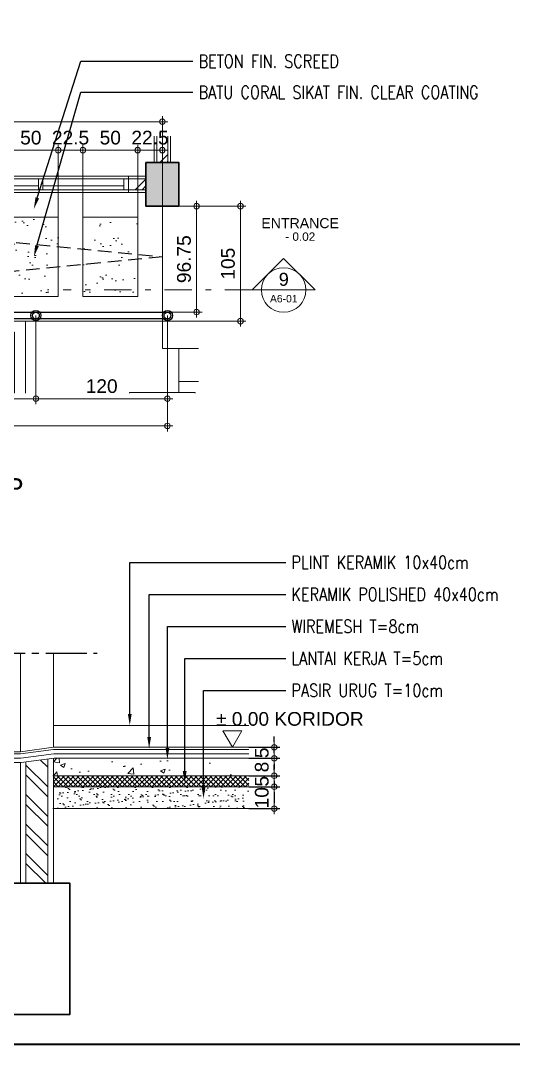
# Model space of a CAD drawing. Header units: millimetres. Extents: x -11 to 1625, y -267 to 180.
# Drawn here: x 1058.58 to 1067.58, y 119 to 137.7 of the extents above; entities that cross this region are included whole.
import ezdxf
from ezdxf import colors
from ezdxf.entities.mleader import LeaderData, LeaderLine
from ezdxf.enums import TextEntityAlignment as Align
from ezdxf.math import Vec2, Vec3
from ezdxf.xclip import XClip

# ---------------------------------------------------------------- set-up
doc = ezdxf.new("R2010")
doc.units = ezdxf.units.MM
doc.header["$XCLIPFRAME"] = 0
for name, pattern in [('CENTER2', [1.125, 0.75, -0.125, 0.125, -0.125]), ('DASHDOT', [1, 0.5, -0.25, 0, -0.25]), ('DASHED2', [0.375, 0.25, -0.125])]:
    doc.linetypes.add(name, pattern=pattern)
for name, color, linetype, lineweight in [('ars', 11, 'Continuous', 5), ('ARS DIN', 31, 'Continuous', 5), ('ARSIR BETON', 47, 'Continuous', 5), ('ARSIR WARNA', 43, 'Continuous', 0), ('blk', 1, 'Continuous', 30), ('dinding', 5, 'Continuous', 15), ('GRS KOP', 1, 'Continuous', 35), ('keramik', 73, 'Continuous', 5), ('KOLOM', 1, 'Continuous', 30), ('kop', 7, 'Continuous', 20), ('kus', 63, 'Continuous', 15), ('lan', 7, 'Continuous', 15), ('not', 7, 'Continuous', 20), ('PAGAR', 4, 'Continuous', 18), ('sol kol', 8, 'Continuous', 0), ('TEXT KETERANGAN', 7, 'Continuous', 9), ('u', 6, 'Continuous', 20)]:
    doc.layers.add(name, color=color, linetype=linetype, lineweight=lineweight)
doc.layers.add('BESI', color=10, linetype='Continuous')
doc.styles.add('ATTR', font='romans.shx', dxfattribs={"width": 0.8, "height": 1.735066})
doc.styles.add('BARU', font='complex.shx')
doc.styles.add('S', font='SIMPLEX', dxfattribs={"width": 1.1})
doc.styles.get("Standard").update_dxf_attribs({"font": 'ARIALUNI.TTF'})
doc.linetypes.add('BATTING', pattern='A,0.0001,-0.1,[134,ltypeshp.shx,S=0.1,R=0,X=-0.1,Y=0],-0.2,[134,ltypeshp.shx,S=0.1,R=180,X=0.1,Y=0],-0.1', length=0.4001)
doc.dimstyles.new('SK 50', dxfattribs={"dimtxt": 0.25, "dimasz": 0.1, "dimexe": 0, "dimexo": 0, "dimgap": 0.1, "dimtad": 1, "dimdec": 0, "dimlfac": 50, "dimzin": 12, "dimdsep": 46, "dimtxsty": 'Standard', "dimblk": 'BULAT', "dimcen": 0.1, "dimclrd": 256, "dimclre": 256, "dimclrt": 256, "dimadec": 0, "dimazin": 3, "dimtfac": 1, "dimtdec": 0, "dimtofl": 0, "dimtmove": 0, "dimatfit": 3, "dimldrblk": 'BULAT', "dimfxl": 0, "dimtolj": 1, "dimtzin": 0, "dimlwd": -1, "dimlwe": -1, "dimarcsym": 0})
doc.dimstyles.new('SK-25', dxfattribs={"dimtxt": 0.25, "dimasz": 0.1, "dimexe": 0.1, "dimexo": 0, "dimgap": 0.1, "dimtad": 1, "dimdec": 0, "dimlfac": 25, "dimzin": 12, "dimdsep": 46, "dimtxsty": 'Standard', "dimblk": 'BULAT', "dimcen": 0.1, "dimclrd": 256, "dimadec": 0, "dimazin": 3, "dimtfac": 1, "dimtdec": 0, "dimtofl": 0, "dimtmove": 0, "dimatfit": 3, "dimldrblk": 'BULAT', "dimfxl": 0, "dimtolj": 1, "dimtzin": 0, "dimarcsym": 0})

# ---------------------------------------------------------------- blocks, each defined once
blk = doc.blocks.new('kop')
at = {"layer": 'GRS KOP'}
blk.add_lwpolyline([(1, 54), (83, 54), (83, 1), (1, 1)], close=True, dxfattribs=at)
at = {"layer": 'kop', "style": 'BARU', "flags": 4}
for p, height in [((73.8, 5.4), 0.35), ((80.303, 5.382), 0.25), ((73.8, 4.9), 0.35), ((80.303, 4.882), 0.25), ((73.8, 4.4), 0.35), ((80.303, 4.382), 0.25)]:
    blk.add_attdef('-', p, '', height=height, dxfattribs=at)
at = {"layer": 'kop', "flags": 4}
for tag, p in [('AR-00', (78.057, 2.648)), ('00', (81.238, 2.647))]:
    blk.add_attdef(tag, text='', height=0.35, dxfattribs=at).set_placement(p, align=Align.MIDDLE)
blk = doc.blocks.new('BULAT')
for p, q in [((-1, 0), (1, 0)), ((0, -1), (0, 1))]:
    blk.add_line(p, q)
blk.add_circle((0, 0), 0.5)
blk = doc.blocks.new('*D1223')
at = {"layer": 'Defpoints', "color": 0}
for p in [(1062.752, 123.707), (1062.752, 123.307), (1063.214, 123.307)]:
    blk.add_point(p, dxfattribs=at)
at = {"layer": 'u', "color": 0, "lineweight": -2}
for p, q in [((1062.752, 123.707), (1063.314, 123.707)), ((1062.752, 123.307), (1063.314, 123.307))]:
    blk.add_line(p, q, dxfattribs=at)
at = {"layer": 'u', "lineweight": -2}
blk.add_line((1063.214, 123.607), (1063.214, 123.407), dxfattribs=at)
at = {"layer": 'u', "lineweight": -2, "xscale": 0.1, "yscale": 0.1, "zscale": 0.1}
for p, rotation in [((1063.214, 123.707), 90), ((1063.214, 123.307), 270)]:
    blk.add_blockref('BULAT', p, dxfattribs=dict(at, rotation=rotation))
at = {"layer": 'u', "color": 0, "insert": (1062.987, 123.507), "char_height": 0.25, "attachment_point": 5, "rotation": 90}
blk.add_mtext('\\A1;10', dxfattribs=at)
blk = doc.blocks.new('*D1224')
at = {"layer": 'Defpoints', "color": 0}
for p in [(1062.752, 123.907), (1063.214, 123.907), (1062.752, 123.707)]:
    blk.add_point(p, dxfattribs=at)
at = {"layer": 'u', "lineweight": -2}
for p, q in [((1063.214, 124.007), (1063.214, 124.107)), ((1063.214, 123.607), (1063.214, 123.507))]:
    blk.add_line(p, q, dxfattribs=at)
at = {"layer": 'u', "color": 0, "lineweight": -2}
for p, q in [((1062.752, 123.907), (1063.314, 123.907)), ((1062.752, 123.707), (1063.314, 123.707))]:
    blk.add_line(p, q, dxfattribs=at)
at = {"layer": 'u', "lineweight": -2, "xscale": 0.1, "yscale": 0.1, "zscale": 0.1}
for p, rotation in [((1063.214, 123.907), 270), ((1063.214, 123.707), 90)]:
    blk.add_blockref('BULAT', p, dxfattribs=dict(at, rotation=rotation))
at = {"layer": 'u', "color": 0, "insert": (1062.987, 123.807), "char_height": 0.25, "attachment_point": 5, "rotation": 90}
blk.add_mtext('\\A1;5', dxfattribs=at)
blk = doc.blocks.new('*D1225')
at = {"layer": 'Defpoints', "color": 0}
for p in [(1062.752, 124.227), (1063.214, 124.227), (1062.752, 123.907)]:
    blk.add_point(p, dxfattribs=at)
at = {"layer": 'u', "lineweight": -2}
for p, q in [((1063.214, 124.327), (1063.214, 124.427)), ((1063.214, 123.807), (1063.214, 123.707))]:
    blk.add_line(p, q, dxfattribs=at)
at = {"layer": 'u', "color": 0, "lineweight": -2}
for p, q in [((1062.752, 124.227), (1063.314, 124.227)), ((1062.752, 123.907), (1063.314, 123.907))]:
    blk.add_line(p, q, dxfattribs=at)
at = {"layer": 'u', "lineweight": -2, "xscale": 0.1, "yscale": 0.1, "zscale": 0.1}
for p, rotation in [((1063.214, 124.227), 270), ((1063.214, 123.907), 90)]:
    blk.add_blockref('BULAT', p, dxfattribs=dict(at, rotation=rotation))
at = {"layer": 'u', "color": 0, "insert": (1062.987, 124.067), "char_height": 0.25, "attachment_point": 5, "rotation": 90}
blk.add_mtext('\\A1;8', dxfattribs=at)
blk = doc.blocks.new('*D1226')
at = {"layer": 'Defpoints', "color": 0}
for p in [(1062.752, 124.427), (1063.214, 124.427), (1062.752, 124.227)]:
    blk.add_point(p, dxfattribs=at)
at = {"layer": 'u', "lineweight": -2}
for p, q in [((1063.214, 124.527), (1063.214, 124.627)), ((1063.214, 124.127), (1063.214, 124.027))]:
    blk.add_line(p, q, dxfattribs=at)
at = {"layer": 'u', "color": 0, "lineweight": -2}
for p, q in [((1062.752, 124.427), (1063.314, 124.427)), ((1062.752, 124.227), (1063.314, 124.227))]:
    blk.add_line(p, q, dxfattribs=at)
at = {"layer": 'u', "lineweight": -2, "xscale": 0.1, "yscale": 0.1, "zscale": 0.1}
for p, rotation in [((1063.214, 124.427), 270), ((1063.214, 124.227), 90)]:
    blk.add_blockref('BULAT', p, dxfattribs=dict(at, rotation=rotation))
at = {"layer": 'u', "color": 0, "insert": (1062.987, 124.327), "char_height": 0.25, "attachment_point": 5, "rotation": 90}
blk.add_mtext('\\A1;5', dxfattribs=at)
blk = doc.blocks.new('PEIL')
blk.add_lwpolyline([(-0.188, 0.325), (0.188, 0.325), (0, 0)], close=True)
at = {"style": 'S', "width": 1.1, "flags": 4}
blk.add_attdef('CAT', (0.265, 0.036), '', height=0.2, dxfattribs=at)
blk = doc.blocks.new('K1')
at = {"layer": 'KOLOM'}
blk.add_lwpolyline([(0.2, 0.15), (-0.2, 0.15), (-0.2, -0.15), (0.2, -0.15), (0.2, 0.15)], dxfattribs=at)
blk = doc.blocks.new('D1')
at = {"layer": 'ars'}
h = blk.add_hatch(dxfattribs=at)
h.set_pattern_fill('TEMBOK', color=256, scale=0.25)
h.set_pattern_definition([(45, (-0.5, 3e-14), (-0.176777, 0.176777), []), (45, (-0.4375, 3e-14), (-0.176777, 0.176777), [])])
h.paths.add_polyline_path([(-2.05, 4.3), (-2.05, 3.45), (-1.95, 3.45), (-1.95, 4.3)])
h = blk.add_hatch(dxfattribs=at)
h.set_pattern_fill('TEMBOK', color=256, scale=0.25)
h.set_pattern_definition([(45, (-6.57794, 1.675), (-0.176777, 0.176777), []), (45, (-6.51544, 1.675), (-0.176777, 0.176777), [])])
h.paths.add_polyline_path([(-2.15, 3.3), (-2.31, 3.3), (-2.31, 3.2), (-2.15, 3.2)])
at = {"layer": 'ARS DIN'}
h = blk.add_hatch(dxfattribs=at)
h.set_pattern_fill('AR-SAND', color=256, scale=0.005, style=0)
h.set_pattern_definition([(37.5, (-7.8, 2.225), (-0.008, 0.2447066), [0, -0.19304, 0, -0.2159, 0, -0.206375]), (7.5, (-7.8, 2.225), (0.224762, 0.358413), [0, -0.10414, 0, -0.17399, 0, -0.066675]), (327.5, (-7.9562, 2.225), (0.395496, 0.0007186), [0, -0.0635, 0, -0.2286, 0, -0.29845]), (317.5, (-7.9562, 2.225), (0.381778, 0.111465), [0, -0.03175, 0, -0.14986, 0, -0.17145])])
h.paths.add_polyline_path([(-7.3, 2.95), (-7.8, 2.95), (-7.8, 2.225), (-7.3, 2.225)])
h.paths.add_polyline_path([(-6.575, 2.95), (-7.075, 2.95), (-7.075, 2.225), (-6.575, 2.225)])
h.paths.add_polyline_path([(-5.85, 2.95), (-6.35, 2.95), (-6.35, 2.225), (-5.85, 2.225)])
h.paths.add_polyline_path([(-5.125, 2.95), (-5.625, 2.95), (-5.625, 2.225), (-5.125, 2.225)])
h.paths.add_polyline_path([(-4.4, 2.95), (-4.9, 2.95), (-4.9, 2.225), (-4.4, 2.225)])
h.paths.add_polyline_path([(-3.675, 2.95), (-4.175, 2.95), (-4.175, 2.225), (-3.675, 2.225)])
h.paths.add_polyline_path([(-2.95, 2.95), (-3.45, 2.95), (-3.45, 2.225), (-2.95, 2.225)])
h.paths.add_polyline_path([(-2.225, 2.95), (-2.725, 2.95), (-2.725, 2.225), (-2.225, 2.225)])
at = {"layer": 'sol kol'}
blk.add_hatch(color=256, dxfattribs=at).paths.add_polyline_path([(-2.15, 3.45), (-2.15, 3.05), (-1.85, 3.05), (-1.85, 3.45)])
for p, q in [((-2, 3.05), (-2, 1.75)), ((-3.25, 0.5), (-3.25, 2)), ((-2, 1.75), (2, 1.75))]:
    blk.add_line(p, q)
for points in [[(-2, 2), (-8, 2), (-8, 3.05)], [(-2.95, 2.95), (-3.45, 2.95), (-3.45, 2.225), (-2.95, 2.225), (-2.95, 2.95)], [(-2.225, 2.95), (-2.725, 2.95), (-2.725, 2.225), (-2.225, 2.225), (-2.225, 2.95)], [(-1.85, 0.4), (-3.35, 0.4), (-3.35, 1.9), (-8, 1.9)], [(-1.85, 0.1), (-3.65, 0.1), (-3.65, 1.6), (-8, 1.6)]]:
    blk.add_lwpolyline(points)
at = {"layer": 'ars'}
for points in [[(-2.05, 4.3), (-2.05, 3.45), (-1.95, 3.45), (-1.95, 4.3)], [(-2.15, 3.3), (-2.31, 3.3), (-2.31, 3.2), (-2.15, 3.2)]]:
    blk.add_lwpolyline(points, close=True, dxfattribs=at)
at = {"layer": 'BESI'}
for points in [[(-7.9537, 2.0825), (-1.9538, 2.0825)], [(-1.9538, 2.02), (-7.9537, 2.02)]]:
    blk.add_lwpolyline(points, dxfattribs=at)
for centre, radius in [((-3.1538, 2.0512), 0.0463), ((-3.1538, 2.0512), 0.0312), ((-1.9538, 2.0512), 0.0463), ((-1.9538, 2.0512), 0.0312)]:
    blk.add_circle(centre, radius, dxfattribs=at)
at = {"layer": 'dinding'}
for points in [[(-2.075, 4.3), (-2.075, 3.45), (-1.925, 3.45), (-1.925, 4.3)], [(-2.15, 3.325), (-2.31, 3.325), (-2.31, 3.175), (-2.15, 3.175)]]:
    blk.add_lwpolyline(points, close=True, dxfattribs=at)
at = {"layer": 'kus'}
for p, q in [((-3.13, 3.235), (-3.87, 3.235)), ((-2.35, 3.235), (-3.09, 3.235))]:
    blk.add_line(p, q, dxfattribs=at)
for points in [[(-4.65, 3.3), (-2.35, 3.3), (-2.35, 3.2), (-4.65, 3.2)], [(-3.09, 3.2), (-3.13, 3.2), (-3.13, 3.3), (-3.09, 3.3)], [(-2.31, 3.2), (-2.35, 3.2), (-2.35, 3.3), (-2.31, 3.3)]]:
    blk.add_lwpolyline(points, close=True, dxfattribs=at)
at = {"layer": 'lan'}
for p, q in [((-6, 2), (-2, 2)), ((-1.85, 1.35), (-1.85, 1.75)), ((1.85, 1.45), (-1.85, 1.45))]:
    blk.add_line(p, q, dxfattribs=at)
for points in [[(-4.69, 3.325), (-2.31, 3.325), (-2.31, 3.175), (-4.69, 3.175)], [(-2.3, 0.75), (-1.7, 0.75), (-1.7, 1.35), (-2.3, 1.35)]]:
    blk.add_lwpolyline(points, close=True, dxfattribs=at)
at = {"layer": 'KOLOM', "rotation": 90}
blk.add_blockref('K1', (-2, 3.25), dxfattribs=at)
blk = doc.blocks.new('Ndtpd')
blk.add_line((0.747, 0), (-0.747, 0))
blk.add_circle((0, 0), 0.747)
at = {"flags": 4}
for tag, height, p in [('NO', 0.5, (0, 0.148)), ('NOLBR', 0.3, (0, -0.398))]:
    blk.add_attdef(tag, text='', height=height, dxfattribs=at).set_placement(p, align=Align.CENTER)
for tag, p, height in [('NDTPD', (1.516, 0.148), 0.5), ('SKALA', (1.523, -0.398), 0.3)]:
    blk.add_attdef(tag, p, '', height=height, dxfattribs=at)
blk = doc.blocks.new('*D1231')
at = {"layer": 'Defpoints', "color": 0}
for p in [(1061.172, 135.852), (1049.172, 134.309), (1061.172, 134.309)]:
    blk.add_point(p, dxfattribs=at)
at = {"layer": 'u'}
for p, q in [((1049.172, 134.309), (1049.172, 135.852)), ((1049.272, 135.852), (1061.072, 135.852)), ((1061.172, 134.309), (1061.172, 135.852))]:
    blk.add_line(p, q, dxfattribs=at)
at = {"layer": 'u', "xscale": 0.1, "yscale": 0.1, "zscale": 0.1, "rotation": 180}
blk.add_blockref('BULAT', (1049.172, 135.852), dxfattribs=at)
at = {"layer": 'u', "xscale": 0.1, "yscale": 0.1, "zscale": 0.1}
blk.add_blockref('BULAT', (1061.172, 135.852), dxfattribs=at)
at = {"layer": 'u', "insert": (1055.172, 136.079), "char_height": 0.25, "attachment_point": 5}
blk.add_mtext('\\A1;600', dxfattribs=at)
blk = doc.blocks.new('*D1232')
at = {"layer": 'Defpoints', "color": 0}
for p in [(1061.172, 134.309), (1061.172, 132.209), (1062.598, 132.209)]:
    blk.add_point(p, dxfattribs=at)
at = {"layer": 'u'}
for p, q in [((1061.172, 134.309), (1062.598, 134.309)), ((1062.598, 134.209), (1062.598, 132.309)), ((1061.172, 132.209), (1062.598, 132.209))]:
    blk.add_line(p, q, dxfattribs=at)
at = {"layer": 'u', "xscale": 0.1, "yscale": 0.1, "zscale": 0.1}
for p, rotation in [((1062.598, 134.309), 90), ((1062.598, 132.209), 270)]:
    blk.add_blockref('BULAT', p, dxfattribs=dict(at, rotation=rotation))
at = {"layer": 'u', "insert": (1062.37, 133.259), "char_height": 0.25, "attachment_point": 5, "rotation": 90}
blk.add_mtext('\\A1;105', dxfattribs=at)
blk = doc.blocks.new('*D1254')
at = {"layer": 'Defpoints', "color": 0}
for p in [(1059.272, 135.332), (1058.272, 134.109), (1059.272, 134.109)]:
    blk.add_point(p, dxfattribs=at)
at = {"layer": 'u'}
for p, q in [((1058.272, 134.109), (1058.272, 135.332)), ((1058.372, 135.332), (1059.172, 135.332)), ((1059.272, 134.109), (1059.272, 135.332))]:
    blk.add_line(p, q, dxfattribs=at)
at = {"layer": 'u', "xscale": 0.1, "yscale": 0.1, "zscale": 0.1, "rotation": 180}
blk.add_blockref('BULAT', (1058.272, 135.332), dxfattribs=at)
at = {"layer": 'u', "xscale": 0.1, "yscale": 0.1, "zscale": 0.1}
blk.add_blockref('BULAT', (1059.272, 135.332), dxfattribs=at)
at = {"layer": 'u', "insert": (1058.772, 135.559), "char_height": 0.25, "attachment_point": 5}
blk.add_mtext('\\A1;50', dxfattribs=at)
blk = doc.blocks.new('*D1257')
at = {"layer": 'Defpoints', "color": 0}
for p in [(1059.722, 135.332), (1059.272, 134.109), (1059.722, 134.109)]:
    blk.add_point(p, dxfattribs=at)
at = {"layer": 'u'}
for p, q in [((1059.272, 134.109), (1059.272, 135.332)), ((1059.372, 135.332), (1059.622, 135.332)), ((1059.722, 134.109), (1059.722, 135.332))]:
    blk.add_line(p, q, dxfattribs=at)
at = {"layer": 'u', "xscale": 0.1, "yscale": 0.1, "zscale": 0.1, "rotation": 180}
blk.add_blockref('BULAT', (1059.272, 135.332), dxfattribs=at)
at = {"layer": 'u', "xscale": 0.1, "yscale": 0.1, "zscale": 0.1}
blk.add_blockref('BULAT', (1059.722, 135.332), dxfattribs=at)
at = {"layer": 'u', "insert": (1059.497, 135.559), "char_height": 0.25, "attachment_point": 5}
blk.add_mtext('\\A1;22.5', dxfattribs=at)
blk = doc.blocks.new('*D1256')
at = {"layer": 'Defpoints', "color": 0}
for p in [(1060.722, 135.332), (1059.722, 134.109), (1060.722, 134.109)]:
    blk.add_point(p, dxfattribs=at)
at = {"layer": 'u'}
for p, q in [((1059.722, 134.109), (1059.722, 135.332)), ((1059.822, 135.332), (1060.622, 135.332)), ((1060.722, 134.109), (1060.722, 135.332))]:
    blk.add_line(p, q, dxfattribs=at)
at = {"layer": 'u', "xscale": 0.1, "yscale": 0.1, "zscale": 0.1, "rotation": 180}
blk.add_blockref('BULAT', (1059.722, 135.332), dxfattribs=at)
at = {"layer": 'u', "xscale": 0.1, "yscale": 0.1, "zscale": 0.1}
blk.add_blockref('BULAT', (1060.722, 135.332), dxfattribs=at)
at = {"layer": 'u', "insert": (1060.222, 135.559), "char_height": 0.25, "attachment_point": 5}
blk.add_mtext('\\A1;50', dxfattribs=at)
blk = doc.blocks.new('*D1258')
at = {"layer": 'Defpoints', "color": 0}
for p in [(1061.172, 135.332), (1060.722, 134.109), (1061.172, 134.109)]:
    blk.add_point(p, dxfattribs=at)
at = {"layer": 'u'}
for p, q in [((1060.722, 134.109), (1060.722, 135.332)), ((1060.822, 135.332), (1061.072, 135.332)), ((1061.172, 134.109), (1061.172, 135.332))]:
    blk.add_line(p, q, dxfattribs=at)
at = {"layer": 'u', "xscale": 0.1, "yscale": 0.1, "zscale": 0.1, "rotation": 180}
blk.add_blockref('BULAT', (1060.722, 135.332), dxfattribs=at)
at = {"layer": 'u', "xscale": 0.1, "yscale": 0.1, "zscale": 0.1}
blk.add_blockref('BULAT', (1061.172, 135.332), dxfattribs=at)
at = {"layer": 'u', "insert": (1060.947, 135.559), "char_height": 0.25, "attachment_point": 5}
blk.add_mtext('\\A1;22.5', dxfattribs=at)
blk = doc.blocks.new('*D1261')
at = {"layer": 'Defpoints', "color": 0}
for p in [(1056.465, 132.311), (1058.865, 132.311), (1056.465, 130.793)]:
    blk.add_point(p, dxfattribs=at)
at = {"layer": 'u'}
for p, q in [((1056.465, 132.311), (1056.465, 130.793)), ((1058.865, 132.311), (1058.865, 130.793)), ((1058.765, 130.793), (1056.565, 130.793))]:
    blk.add_line(p, q, dxfattribs=at)
at = {"layer": 'u', "xscale": 0.1, "yscale": 0.1, "zscale": 0.1, "rotation": 180}
blk.add_blockref('BULAT', (1056.465, 130.793), dxfattribs=at)
at = {"layer": 'u', "xscale": 0.1, "yscale": 0.1, "zscale": 0.1}
blk.add_blockref('BULAT', (1058.865, 130.793), dxfattribs=at)
at = {"layer": 'u', "insert": (1057.665, 131.021), "char_height": 0.25, "attachment_point": 5}
blk.add_mtext('\\A1;120', dxfattribs=at)
blk = doc.blocks.new('*D1263')
at = {"layer": 'Defpoints', "color": 0}
for p in [(1058.865, 132.311), (1061.265, 132.311), (1061.265, 130.793)]:
    blk.add_point(p, dxfattribs=at)
at = {"layer": 'u'}
for p, q in [((1058.865, 132.311), (1058.865, 130.793)), ((1061.265, 132.311), (1061.265, 130.793)), ((1058.965, 130.793), (1061.165, 130.793))]:
    blk.add_line(p, q, dxfattribs=at)
at = {"layer": 'u', "xscale": 0.1, "yscale": 0.1, "zscale": 0.1, "rotation": 180}
blk.add_blockref('BULAT', (1058.865, 130.793), dxfattribs=at)
at = {"layer": 'u', "xscale": 0.1, "yscale": 0.1, "zscale": 0.1}
blk.add_blockref('BULAT', (1061.265, 130.793), dxfattribs=at)
at = {"layer": 'u', "insert": (1060.065, 131.021), "char_height": 0.25, "attachment_point": 5}
blk.add_mtext('\\A1;120', dxfattribs=at)
blk = doc.blocks.new('*D1264')
at = {"layer": 'Defpoints', "color": 0}
for p in [(1049.265, 132.311), (1061.265, 132.311), (1049.265, 130.296)]:
    blk.add_point(p, dxfattribs=at)
at = {"layer": 'u'}
for p, q in [((1049.265, 132.311), (1049.265, 130.296)), ((1061.265, 132.311), (1061.265, 130.296)), ((1061.165, 130.296), (1049.365, 130.296))]:
    blk.add_line(p, q, dxfattribs=at)
at = {"layer": 'u', "xscale": 0.1, "yscale": 0.1, "zscale": 0.1, "rotation": 180}
blk.add_blockref('BULAT', (1049.265, 130.296), dxfattribs=at)
at = {"layer": 'u', "xscale": 0.1, "yscale": 0.1, "zscale": 0.1}
blk.add_blockref('BULAT', (1061.265, 130.296), dxfattribs=at)
at = {"layer": 'u', "insert": (1055.265, 130.523), "char_height": 0.25, "attachment_point": 5}
blk.add_mtext('\\A1;600', dxfattribs=at)
blk = doc.blocks.new('*D1265')
at = {"layer": 'Defpoints', "color": 0}
for p in [(1061.265, 134.309), (1061.796, 134.309), (1061.265, 132.374)]:
    blk.add_point(p, dxfattribs=at)
at = {"layer": 'u'}
for p, q in [((1061.265, 134.309), (1061.796, 134.309)), ((1061.796, 132.474), (1061.796, 134.209)), ((1061.265, 132.374), (1061.796, 132.374))]:
    blk.add_line(p, q, dxfattribs=at)
at = {"layer": 'u', "xscale": 0.1, "yscale": 0.1, "zscale": 0.1}
for p, rotation in [((1061.796, 134.309), 90), ((1061.796, 132.374), 270)]:
    blk.add_blockref('BULAT', p, dxfattribs=dict(at, rotation=rotation))
at = {"layer": 'u', "insert": (1061.568, 133.341), "char_height": 0.25, "attachment_point": 5, "rotation": 90}
blk.add_mtext('\\A1;96.75', dxfattribs=at)
blk = doc.blocks.new('Npa')
for p, q in [((-0.849, 0), (0, 0.849)), ((0.849, 0), (0, 0.849)), ((0.849, 0), (-0.849, 0))]:
    blk.add_line(p, q)
blk.add_circle((0, 0), 0.6)
at = {"color": 5, "style": 'S', "width": 0.75, "flags": 4}
blk.add_attdef('NO', text='', height=0.3, dxfattribs=at).set_placement((0.005, 0.113), align=Align.CENTER)
at = {"style": 'S', "width": 0.75, "flags": 4}
blk.add_attdef('NOLBR', text='', height=0.2, dxfattribs=at).set_placement((0.005, -0.334), align=Align.CENTER)
blk = doc.blocks.new('NOTASI RUANG')
at = {"layer": 'not'}
for height, p in [(0.26, (-0.011, 0.3)), (0.175, (-0.009, -0.017))]:
    blk.add_attdef('RUANG', text='', height=height, dxfattribs=at).set_placement(p, align=Align.MIDDLE_CENTER)

msp = doc.modelspace()

# ---------------------------------------------------------------- hatches: boundary and pattern name
at = {"layer": 'ars'}
h = msp.add_hatch(dxfattribs=at)
h.set_pattern_fill('ANSI32', color=256, scale=0.04, angle=-90, style=0)
h.set_pattern_definition([(315, (1058.68368, 121.94727), (0.26941, 0.26941), []), (315, (1058.68368, 121.76767), (0.26941, 0.26941), [])])
h.paths.add_polyline_path([(1059.0836781, 124.2121672), (1058.6836781, 124.1588339), (1058.6836781, 121.9472704), (1059.0836781, 121.9472704)])
at = {"layer": 'ARSIR BETON'}
h = msp.add_hatch(dxfattribs=at)
h.set_pattern_fill('AR-CONC', color=256, scale=0.005, style=0)
h.set_pattern_definition([(50, (1059.1837, 123.9073), (0.91092, -0.0797), [0.09525, -1.04775]), (355, (1059.1837, 123.9073), (-0.17621, 0.95528), [0.0762, -0.8382]), (100.45, (1059.2596, 123.9006), (0.73471, 0.87558), [0.08095, -0.89045]), (46.184, (1059.1837, 124.1613), (1.3554, -0.2102), [0.14287, -1.57162]), (96.636, (1059.2966, 124.1438), (1.187, 1.23713), [0.12143, -1.33567]), (351.184, (1059.1837, 124.1613), (1.187, 1.2371), [0.1143, -1.2573]), (21, (1059.3107, 124.0978), (0.75807, -0.51133), [0.09525, -1.04775]), (326, (1059.3107, 124.0978), (0.309, 0.92094), [0.0762, -0.8382]), (71.45, (1059.37385, 124.0552), (1.06708, 0.40961), [0.08095, -0.89045]), (37.5, (1059.18368, 123.90727), (0.015443, 0.422775), [0, -0.82804, 0, -0.8509, 0, -0.841375]), (7.5, (1059.1837, 123.90727), (0.3341, 0.500903), [0, -0.48514, 0, -0.80899, 0, -0.320675]), (327.5, (1058.90047, 123.90727), (0.677953, -0.028644), [0, -0.3175, 0, -0.9906, 0, -1.31445]), (317.5, (1058.77347, 123.9073), (0.74065, 0.12713), [0, -0.41275, 0, -0.65786, 0, -0.93345])])
h.paths.add_polyline_path([(1062.7517983, 124.2272705), (1059.1969527, 124.2272705), (1059.1836781, 124.2255006), (1059.1836781, 123.9072705), (1062.7517983, 123.9072705)])
h = msp.add_hatch(dxfattribs=at)
h.set_pattern_fill('ANSI37', color=256, scale=0.02, style=0)
h.set_pattern_definition([(45, (1059.18368, 123.70727), (-0.0449013, 0.0449013), []), (135, (1059.18368, 123.70727), (-0.0449013, -0.0449013), [])])
h.paths.add_polyline_path([(1062.7517983, 123.9072705), (1059.1836781, 123.9072705), (1059.1836781, 123.7072705), (1062.7517983, 123.7072705)])
h = msp.add_hatch(dxfattribs=at)
h.set_pattern_fill('AR-SAND', color=256, scale=0.004, style=0)
h.set_pattern_definition([(37.5, (1059.18368, 123.30727), (-0.0064, 0.195765), [0, -0.154432, 0, -0.17272, 0, -0.1651]), (7.5, (1059.18368, 123.30727), (0.17981, 0.28673), [0, -0.083312, 0, -0.139192, 0, -0.05334]), (327.5, (1059.05871, 123.30727), (0.316397, 0.000575), [0, -0.0508, 0, -0.18288, 0, -0.23876]), (317.5, (1059.0587, 123.30727), (0.305423, 0.089172), [0, -0.0254, 0, -0.119888, 0, -0.13716])])
h.paths.add_polyline_path([(1062.7517983, 123.7072705), (1059.1836781, 123.7072705), (1059.1836781, 123.3072705), (1062.7517983, 123.3072705)])

# ---------------------------------------------------------------- linework, layer by layer
at = {"linetype": 'DASHED2'}
msp.add_lwpolyline([(1049.1723054, 134.5589977), (1061.1723054, 133.3839977), (1049.1723054, 132.2089977)], dxfattribs=at)
at = {"linetype": 'CENTER2'}
msp.add_lwpolyline([(1057.9185247, 126.1446943), (1059.9848068, 126.1446943)], dxfattribs=at)
at = {"layer": 'ARSIR WARNA', "linetype": 'BATTING', "ltscale": 0.2}
msp.add_lwpolyline([(1062.7517983, 124.3072705), (1059.1916429, 124.3072705), (1058.5916429, 124.2272705), (1054.8974198, 124.2272705)], dxfattribs=at)
at = {"layer": 'blk'}
msp.add_lwpolyline([(1058.2836781, 119.5472704), (1059.4836781, 119.5472704), (1059.4836781, 121.9472704), (1058.2836781, 121.9472704)], close=True, dxfattribs=at)
at = {"layer": 'dinding'}
for points in [[(1058.5836781, 126.1446943), (1058.5836781, 124.3472704), (1059.1836781, 124.4272704), (1059.1836781, 126.1446943)], [(1059.1836781, 124.2255006), (1059.1836781, 121.9472704), (1058.5836781, 121.9472704), (1058.5836781, 124.1472705)]]:
    msp.add_lwpolyline(points, dxfattribs=at)
at = {"layer": 'lan'}
for points in [[(1062.7517983, 124.8272704), (1059.1836781, 124.8272704)], [(1062.7517983, 124.4272704), (1059.1836781, 124.4272704), (1058.5836781, 124.3472704), (1054.8974198, 124.3472704)], [(1062.7517983, 124.3872704), (1059.186333, 124.3872704), (1058.586333, 124.3072704), (1054.8974198, 124.3072704)], [(1062.7517983, 124.2272705), (1059.1969527, 124.2272705), (1058.5969527, 124.1472705), (1054.8974198, 124.1472705)], [(1062.7517983, 123.9072705), (1059.1836781, 123.9072705)], [(1062.7517983, 123.7072705), (1059.1836781, 123.7072705)], [(1062.7517983, 123.3072705), (1059.1836781, 123.3072705)]]:
    msp.add_lwpolyline(points, dxfattribs=at)
at = {"layer": 'not', "linetype": 'DASHDOT'}
msp.add_line((1062.8108883, 132.7786527), (1059.3645358, 132.7786527), dxfattribs=at)
at = {"layer": 'PAGAR'}
msp.add_lwpolyline([(1059.0836781, 124.2121672), (1059.0836781, 121.9472704), (1058.6836781, 121.9472704), (1058.6836781, 124.1588339)], dxfattribs=at)

# ---------------------------------------------------------------- block references
ref = msp.add_blockref('NOTASI RUANG', (1063.6953353, 133.7664501), dxfattribs=dict(xscale=0.7767736576984541, yscale=0.7767736576984541, zscale=0.7767736576984541))
ref.add_attrib('RUANG', '- 0.02', dxfattribs={"layer": 'not', "height": 0.15353777}).set_placement((1063.6886017, 133.7530431), align=Align.MIDDLE_CENTER)
ref.add_attrib('RUANG', 'ENTRANCE', dxfattribs={"layer": 'not', "height": 0.18424533}).set_placement((1063.6866563, 133.999317), align=Align.MIDDLE_CENTER)
at = {"layer": 'keramik', "color": 4}
ref = msp.add_blockref('D1', (1065.1723054, 128.2089977), dxfattribs=dict(at, xscale=2, yscale=2, zscale=2))
XClip(ref).set_block_clipping_path([(-8.4106293898, 1.3416341843), (-1.6716205986, 3.6885782269)])
at = {"layer": 'kop'}
msp.add_blockref('kop', (995.214162, 118), dxfattribs=at)
at = {"layer": 'not'}
ref = msp.add_blockref('Npa', (1063.3848738, 132.7786527), dxfattribs=dict(at, xscale=0.6764483917510226, yscale=0.6764483917510226, zscale=0.6764483917510226))
ref.add_attrib('NO', '9', dxfattribs={"layer": '0', "height": 0.2367569, "flags": 4}).set_placement((1063.3880975, 132.8550255), align=Align.CENTER)
ref.add_attrib('NOLBR', 'A6-01', dxfattribs={"layer": '0', "height": 0.13528968, "flags": 4}).set_placement((1063.3880975, 132.5525581), align=Align.CENTER)
ref = msp.add_blockref('Ndtpd', (1054.163651, 128.874915), dxfattribs=dict(at, xscale=0.803212851405533, yscale=0.8032128514056467, zscale=0.8032128514056226))
ref.add_attrib('NO', '7', dxfattribs={"layer": '0', "height": 0.35, "flags": 4}).set_placement((1054.1633238, 128.9934408), align=Align.CENTER)
ref.add_attrib('NDTPD', 'DENAH RAMP', (1055.3813356, 128.9934408), dxfattribs={"layer": '0', "height": 0.35, "flags": 4})
ref.add_attrib('NOLBR', 'A6-01', dxfattribs={"layer": '0', "height": 0.2, "flags": 4}).set_placement((1054.1633238, 128.5549451), align=Align.CENTER)
ref.add_attrib('SKALA', 'SKALA 1 : 50', (1055.3871357, 128.5549451), dxfattribs={"layer": '0', "height": 0.25, "flags": 4})
ref = msp.add_blockref('PEIL', (1062.4496782, 124.4272704), dxfattribs=dict(at, xscale=0.9237604307034012, yscale=0.9237604307034012, zscale=0.9237604307034012))
ref.add_attrib('CAT', '%%P 0.00 KORIDOR', (1062.1506355, 124.8214336), dxfattribs={"layer": '0', "height": 0.25, "flags": 4})

# ---------------------------------------------------------------- dimensions: what is measured, and where the dimension line sits
at = {"layer": 'u'}
for base, p1, p2, picture, middle in [((1061.1723054, 135.8516414), (1049.1723054, 134.3089977), (1061.1723054, 134.3089977), '*D1231', (1055.1723054, 136.0793699)), ((1059.2723054, 135.331539), (1058.2723054, 134.1089977), (1059.2723054, 134.1089977), '*D1254', (1058.7723054, 135.5592675)), ((1060.7223054, 135.331539), (1059.7223054, 134.1089977), (1060.7223054, 134.1089977), '*D1256', (1060.2223054, 135.5592675)), ((1049.2648054, 130.2957223), (1061.2648054, 132.3114977), (1049.2648054, 132.3114977), '*D1264', (1055.2648054, 130.5234508)), ((1061.2648054, 130.7931369), (1058.8648054, 132.3114977), (1061.2648054, 132.3114977), '*D1263', (1060.0648054, 131.0208654))]:
    dim = msp.add_linear_dim(base=base, p1=p1, p2=p2, dimstyle='SK 50', dxfattribs=at)
    dim.commit()
    dim.dimension.update_dxf_attribs({"geometry": picture, "text_midpoint": middle})
for base, p1, p2, picture, middle in [((1059.7223054, 135.331539), (1059.2723054, 134.1089977), (1059.7223054, 134.1089977), '*D1257', (1059.4973054, 135.331539)), ((1061.1723054, 135.331539), (1060.7223054, 134.1089977), (1061.1723054, 134.1089977), '*D1258', (1060.9473054, 135.331539))]:
    dim = msp.add_linear_dim(base=base, p1=p1, p2=p2, dimstyle='SK 50', override={"dimdec": 1}, dxfattribs=at)
    dim.commit()
    dim.dimension.update_dxf_attribs({"geometry": picture, "text_midpoint": middle, "dimtype": 160})
for base, p1, p2, angle, picture, middle in [((1062.5980807, 132.2089977), (1061.1723054, 134.3089977), (1061.1723054, 132.2089977), 90, '*D1232', (1062.3703522, 133.2589977)), ((1056.4648054, 130.7931369), (1058.8648054, 132.3114977), (1056.4648054, 132.3114977), 180, '*D1261', (1057.6648054, 131.0208654))]:
    dim = msp.add_linear_dim(base=base, p1=p1, p2=p2, angle=angle, dimstyle='SK 50', dxfattribs=at)
    dim.commit()
    dim.dimension.update_dxf_attribs({"geometry": picture, "text_midpoint": middle})
dim = msp.add_linear_dim(base=(1061.7957765, 134.3089977), p1=(1061.2648054, 132.3739977), p2=(1061.2648054, 134.3089977), angle=90, dimstyle='SK 50', override={"dimdec": 2}, dxfattribs=at)
dim.commit()
dim.dimension.update_dxf_attribs({"geometry": '*D1265', "text_midpoint": (1061.5680479, 133.3414977)})
for base, p1, p2, picture, middle in [((1063.2143043, 124.4272704), (1062.7517983, 124.2272705), (1062.7517983, 124.4272704), '*D1226', (1063.2143043, 124.3272704)), ((1063.2143043, 124.2272705), (1062.7517983, 123.9072705), (1062.7517983, 124.2272705), '*D1225', (1063.2143043, 124.0672705)), ((1063.2143043, 123.9072705), (1062.7517983, 123.7072705), (1062.7517983, 123.9072705), '*D1224', (1063.2143043, 123.8072705)), ((1063.2143043, 123.3072705), (1062.7517983, 123.7072705), (1062.7517983, 123.3072705), '*D1223', (1063.2143043, 123.5072705))]:
    dim = msp.add_linear_dim(base=base, p1=p1, p2=p2, angle=90, dimstyle='SK-25', dxfattribs=at)
    dim.commit()
    dim.dimension.update_dxf_attribs({"geometry": picture, "text_midpoint": middle, "dimtype": 160})

# ---------------------------------------------------------------- leaders
at = {"layer": 'TEXT KETERANGAN'}
ml = msp.add_multileader_mtext('Standard', dxfattribs=at)
ml.set_content('{\\C90;BETON FIN. SCREED}', color=256, style='ATTR')
ml.set_leader_properties()
ml.build(insert=Vec2(0, 0))
ml.multileader.update_dxf_attribs({"text_left_attachment_type": 2, "text_right_attachment_type": 2, "dogleg_length": 2.367, "arrow_head_size": 0.2110034})
ctx = ml.context
ctx.base_point, ctx.char_height, ctx.arrow_head_size, ctx.landing_gap_size, ctx.plane_origin = Vec3(1061.7277842, 136.9550149), 0.24, 0.2110034, 0.1055017, Vec3(1065.2254221, 133.2477622)
ctx.left_attachment, ctx.right_attachment = 2, 2
notes = []
notes.append((ctx, [(0, (1, 1, 0), (1059.6853236, 136.9550149), (1, 0), 2.0424606, [(0, [(1058.8268304, 134.2595714)], 0, [])])]))
ctx.mtext.insert, ctx.mtext.flow_direction = Vec3(1061.8332859, 137.0750149), 5
ml = msp.add_multileader_mtext('Standard', dxfattribs=at)
ml.set_content('{\\C90;BATU CORAL SIKAT FIN. CLEAR COATING}', color=256, style='ATTR')
ml.set_leader_properties()
ml.build(insert=Vec2(0, 0))
ml.multileader.update_dxf_attribs({"text_left_attachment_type": 2, "text_right_attachment_type": 2, "dogleg_length": 2.367, "arrow_head_size": 0.2110034})
ctx = ml.context
ctx.base_point, ctx.char_height, ctx.arrow_head_size, ctx.landing_gap_size, ctx.plane_origin = Vec3(1061.7277842, 136.3888718), 0.24, 0.2110034, 0.1055017, Vec3(1065.2254221, 132.6606902)
ctx.left_attachment, ctx.right_attachment = 2, 2
notes.append((ctx, [(0, (1, 1, 0), (1059.6853236, 136.3888718), (1, 0), 2.0424606, [(0, [(1058.8268304, 133.3839977)], 0, [])])]))
ctx.mtext.insert, ctx.mtext.flow_direction = Vec3(1061.8332859, 136.5088718), 5
ml = msp.add_multileader_mtext('Standard', dxfattribs=at)
ml.set_content('{\\C90;PLINT KERAMIK 10x40cm}', color=256, style='ATTR')
ml.set_leader_properties()
ml.build(insert=Vec2(0, 0))
ml.multileader.update_dxf_attribs({"text_left_attachment_type": 2, "text_right_attachment_type": 2, "dogleg_length": 2.367, "arrow_head_size": 0.2110034})
ctx = ml.context
ctx.base_point, ctx.char_height, ctx.arrow_head_size, ctx.landing_gap_size, ctx.plane_origin = Vec3(1063.4233407, 127.804934), 0.24, 0.2110034, 0.1055017, Vec3(1066.1513071, 127.0816265)
ctx.left_attachment, ctx.right_attachment = 2, 2
notes.append((ctx, [(0, (1, 1, 0), (1060.5780845, 127.804934), (1, 0), 2.8452563, [(0, [(1060.5780845, 124.8272704)], 0, [])])]))
ctx.mtext.insert, ctx.mtext.flow_direction = Vec3(1063.5288424, 127.924934), 5
ml = msp.add_multileader_mtext('Standard', dxfattribs=at)
ml.set_content('{\\C90;KERAMIK POLISHED 40x40cm}', color=256, style='ATTR')
ml.set_leader_properties()
ml.build(insert=Vec2(0, 0))
ml.multileader.update_dxf_attribs({"text_left_attachment_type": 2, "text_right_attachment_type": 2, "dogleg_length": 2.367, "arrow_head_size": 0.2110034})
ctx = ml.context
ctx.base_point, ctx.char_height, ctx.arrow_head_size, ctx.landing_gap_size, ctx.plane_origin = Vec3(1063.4233407, 127.22043), 0.24, 0.2110034, 0.1055017, Vec3(1066.1513071, 126.4971225)
ctx.left_attachment, ctx.right_attachment = 2, 2
notes.append((ctx, [(0, (1, 1, 0), (1060.9313274, 127.22043), (1, 0), 2.4920133, [(0, [(1060.9313274, 124.4064976)], 0, [])])]))
ctx.mtext.insert, ctx.mtext.flow_direction = Vec3(1063.5288424, 127.34043), 5
ml = msp.add_multileader_mtext('Standard', dxfattribs=at)
ml.set_content('{\\C90;WIREMESH T=8cm}', color=256, style='ATTR')
ml.set_leader_properties()
ml.build(insert=Vec2(0, 0))
ml.multileader.update_dxf_attribs({"text_left_attachment_type": 2, "text_right_attachment_type": 2, "dogleg_length": 2.367, "arrow_head_size": 0.2110034})
ctx = ml.context
ctx.base_point, ctx.char_height, ctx.arrow_head_size, ctx.landing_gap_size, ctx.plane_origin = Vec3(1063.4233407, 126.6359261), 0.24, 0.2110034, 0.1055017, Vec3(1066.1513071, 125.9126186)
ctx.left_attachment, ctx.right_attachment = 2, 2
notes.append((ctx, [(0, (1, 1, 0), (1061.2645581, 126.6359261), (1, 0), 2.1587827, [(0, [(1061.2645581, 124.2064977)], 0, [])])]))
ctx.mtext.insert, ctx.mtext.flow_direction = Vec3(1063.5288424, 126.7559261), 5
ml = msp.add_multileader_mtext('Standard', dxfattribs=at)
ml.set_content('{\\C90;LANTAI KERJA T=5cm}', color=256, style='ATTR')
ml.set_leader_properties()
ml.build(insert=Vec2(0, 0))
ml.multileader.update_dxf_attribs({"text_left_attachment_type": 2, "text_right_attachment_type": 2, "dogleg_length": 2.367, "arrow_head_size": 0.2110034})
ctx = ml.context
ctx.base_point, ctx.char_height, ctx.arrow_head_size, ctx.landing_gap_size, ctx.plane_origin = Vec3(1063.4233407, 126.0514221), 0.24, 0.2110034, 0.1055017, Vec3(1066.1513071, 125.3281146)
ctx.left_attachment, ctx.right_attachment = 2, 2
notes.append((ctx, [(0, (1, 1, 0), (1061.5796077, 126.0514221), (1, 0), 1.843733, [(0, [(1061.5796077, 123.7809919)], 0, [])])]))
ctx.mtext.insert, ctx.mtext.flow_direction = Vec3(1063.5288424, 126.1714221), 5
ml = msp.add_multileader_mtext('Standard', dxfattribs=at)
ml.set_content('{\\C90;PASIR URUG T=10cm}', color=256, style='ATTR')
ml.set_leader_properties()
ml.build(insert=Vec2(0, 0))
ml.multileader.update_dxf_attribs({"text_left_attachment_type": 2, "text_right_attachment_type": 2, "dogleg_length": 2.367, "arrow_head_size": 0.2110034})
ctx = ml.context
ctx.base_point, ctx.char_height, ctx.arrow_head_size, ctx.landing_gap_size, ctx.plane_origin = Vec3(1063.4233407, 125.4669181), 0.24, 0.2110034, 0.1055017, Vec3(1066.1513071, 124.7436106)
ctx.left_attachment, ctx.right_attachment = 2, 2
notes.append((ctx, [(0, (1, 1, 0), (1061.923217, 125.4669181), (1, 0), 1.5001237, [(0, [(1061.923217, 123.4911319)], 0, [])])]))
ctx.mtext.insert, ctx.mtext.flow_direction = Vec3(1063.5288424, 125.5869181), 5
for ctx, leaders in notes:
    for number, flags, end, landing, length, lines in leaders:
        leader = LeaderData()
        leader.index, (leader.has_last_leader_line, leader.has_dogleg_vector, leader.attachment_direction) = number, flags
        leader.last_leader_point, leader.dogleg_vector, leader.dogleg_length = Vec3(end), Vec3(landing), length
        for number, points, colour, breaks in lines:
            line = LeaderLine()
            line.index, line.vertices, line.color, line.breaks = number, Vec3.list(points), colors.encode_raw_color(colour), breaks
            leader.lines.append(line)
        ctx.leaders.append(leader)

doc.saveas('drawing.dxf')
